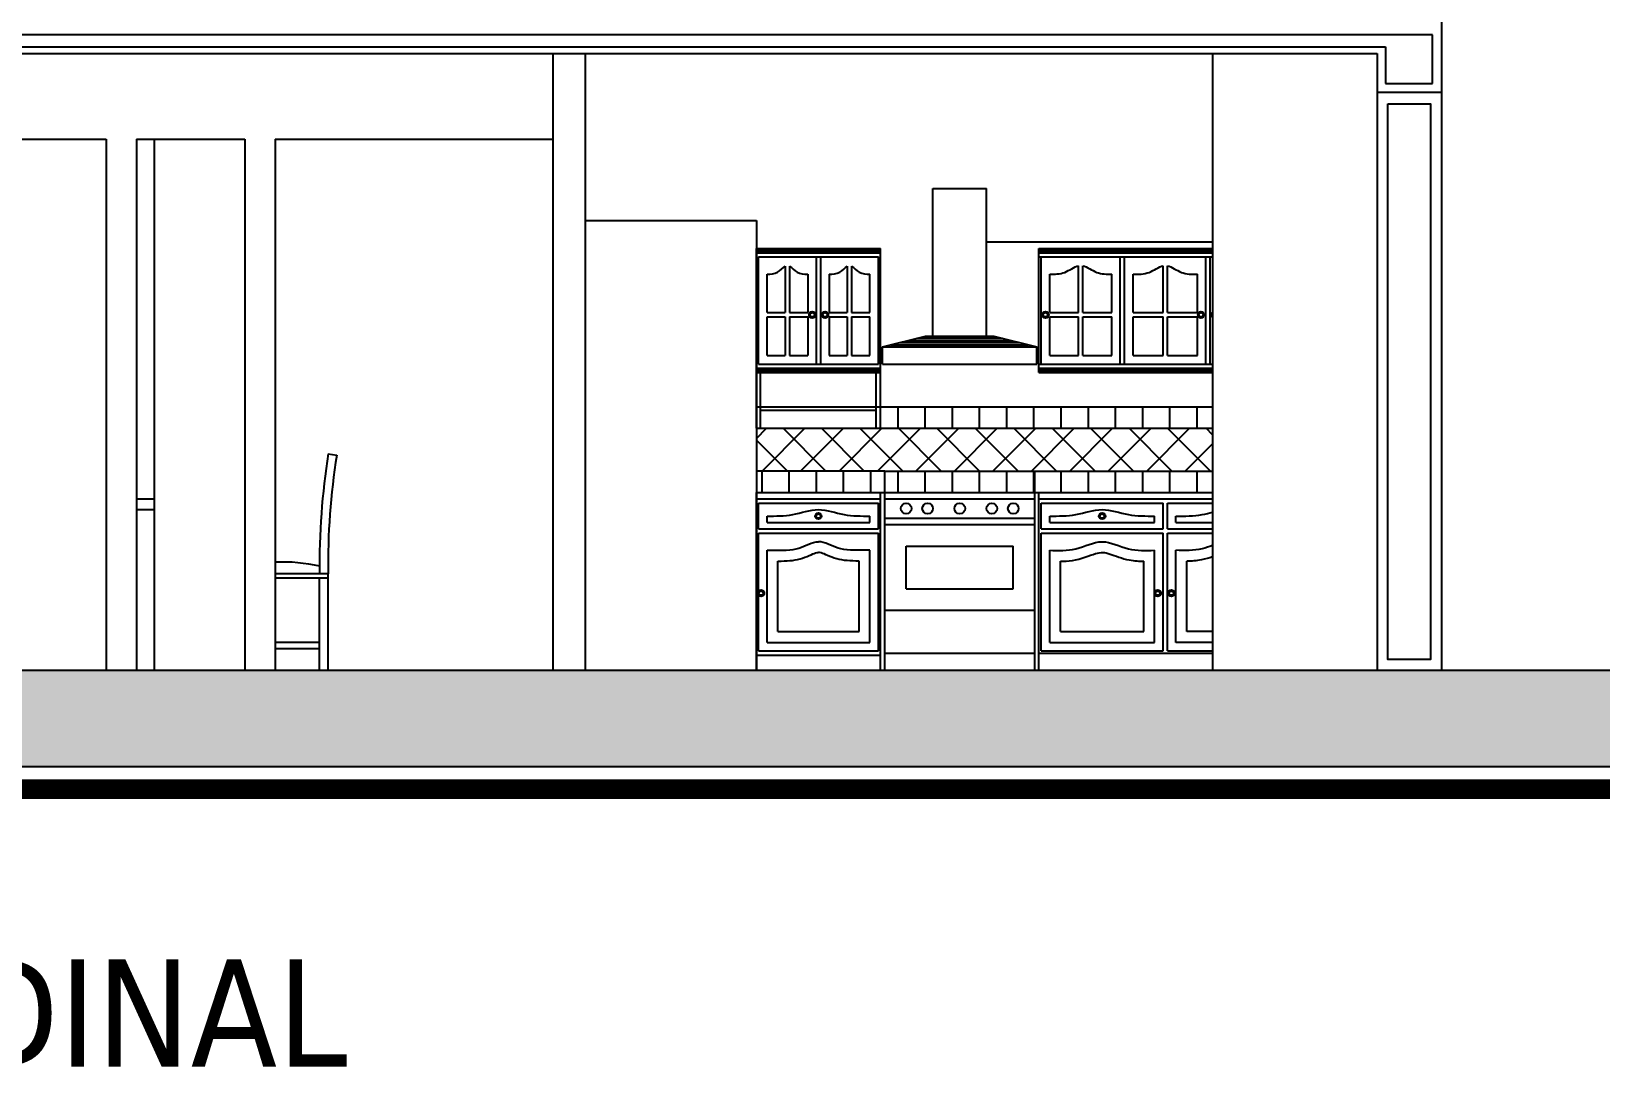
# Model space of a CAD drawing. Extents: x 152 to 700, y -120 to 84.
# Drawn here: x 167.97 to 175.3, y 53.29 to 58.14 of the extents above; entities that cross this region are included whole.
import ezdxf

# ---------------------------------------------------------------- set-up
doc = ezdxf.new("R2010")
doc.units = 0
doc.header["$LTSCALE"] = 0.03
doc.layers.get('0').update_dxf_attribs({"linetype": 'CONTINUOUS'})
for name, color, linetype in [('CALIDAD', 30, 'CONTINUOUS'), ('MUEBLES', 8, 'CONTINUOUS'), ('TITULOS', 143, 'CONTINUOUS')]:
    doc.layers.add(name, color=color, linetype=linetype)
doc.styles.add('COTAS', font='tahoma.ttf', dxfattribs={"height": 0.1})

msp = doc.modelspace()

# ---------------------------------------------------------------- hatches: boundary and pattern name
at = {"layer": 'MUEBLES', "linetype": 'Continuous'}
h = msp.add_hatch(dxfattribs=at)
h.set_pattern_fill('NET', color=256, scale=0.04, angle=45, style=0)
h.set_pattern_definition([(45, (-212.28491, 104.36815), (-0.08980256, 0.08980256), []), (135, (-212.28491, 104.36815), (-0.08980256, -0.08980256), [])])
h.paths.add_polyline_path([(172.6554, 56.0854), (173.486, 56.0854), (173.486, 56.2854), (171.3554, 56.2854), (171.3554, 56.0854), (171.9554, 56.0854)])
h = msp.add_hatch(dxfattribs=at)
h.set_pattern_fill('NET', color=256, scale=0.04, style=0)
h.set_pattern_definition([(0, (-212.28491, 104.36815), (0, 0.127), []), (90, (-212.28491, 104.36815), (-0.127, 8e-18), [])])
h.paths.add_polyline_path([(173.486, 55.9854), (173.486, 56.0854), (172.6554, 56.0854), (172.6554, 55.9854)])
h.paths.add_polyline_path([(171.9554, 56.0854), (171.9554, 55.9854), (172.6554, 55.9854), (172.6554, 56.0854)])
h.paths.add_polyline_path([(171.9554, 55.9854), (171.9554, 56.0854), (171.3554, 56.0854), (171.3554, 55.9854)])
at = {"layer": 'MUEBLES', "ltscale": 0.03}
h = msp.add_hatch(dxfattribs=at)
h.set_pattern_fill('AR-PARQ1', color=256, scale=0.00025, angle=45, style=0)
h.set_pattern_definition([(135, (-212.28491, 105.45641), (-0.107763073, 7e-18), [0.0762, -0.0762]), (135, (-212.27593, 105.46539), (-0.107763073, 7e-18), [0.0762, -0.0762]), (135, (-212.26695, 105.47437), (-0.107763073, 7e-18), [0.0762, -0.0762]), (135, (-212.25797, 105.48335), (-0.107763073, 7e-18), [0.0762, -0.0762]), (135, (-212.24899, 105.49233), (-0.107763073, 7e-18), [0.0762, -0.0762]), (135, (-212.24001, 105.50131), (-0.107763073, 7e-18), [0.0762, -0.0762]), (135, (-212.23103, 105.51029), (-0.107763073, 7e-18), [0.0762, -0.0762]), (45, (-212.338795, 105.51029), (0.107763073, -7e-18), [0.0762, -0.0762]), (45, (-212.347775, 105.51927), (0.107763073, -7e-18), [0.0762, -0.0762]), (45, (-212.356755, 105.52825), (0.107763073, -7e-18), [0.0762, -0.0762]), (45, (-212.365735, 105.53723), (0.107763073, -7e-18), [0.0762, -0.0762]), (45, (-212.374716, 105.54621), (0.107763073, -7e-18), [0.0762, -0.0762]), (45, (-212.383696, 105.55519), (0.107763073, -7e-18), [0.0762, -0.0762]), (45, (-212.392676, 105.56417), (0.107763073, -7e-18), [0.0762, -0.0762])])
h.paths.add_polyline_path([(182.2388, 54.7054), (182.2388, 55.1554), (160.0054, 55.1554), (160.0054, 55.0054), (159.7054, 55.0054), (159.7054, 54.8554), (159.4054, 54.8554), (159.4054, 54.7054)])

# ---------------------------------------------------------------- linework, layer by layer
at = {"ltscale": 0.03}
for p, q in [((174.5554, 60.8894), (174.5554, 55.1554)), ((165.7054, 58.0354), (174.2554, 58.0354)), ((170.4054, 58.0354), (170.4054, 55.1554)), ((170.5554, 58.0354), (170.5554, 55.1554)), ((173.486, 58.0354), (173.486, 55.1554)), ((174.2554, 58.0354), (174.2554, 55.1554)), ((174.2554, 57.8554), (174.5554, 57.8554)), ((167.8123, 57.6354), (168.3189, 57.6354)), ((168.3189, 57.6354), (168.3189, 55.1554)), ((168.4604, 57.6354), (168.4604, 55.1554)), ((168.4604, 57.6354), (168.967, 57.6354)), ((168.5427, 57.6354), (168.5427, 55.1554)), ((168.967, 57.6354), (168.967, 55.1554)), ((169.1084, 57.6354), (169.1084, 55.1554)), ((169.1084, 57.6354), (170.4054, 57.6354)), ((170.5554, 57.2554), (171.3554, 57.2554)), ((171.3554, 57.2554), (171.3554, 55.1554)), ((160.0054, 55.1554), (182.2388, 55.1554)), ((154.1483, 54.7054), (182.2388, 54.7054))]:
    msp.add_line(p, q, dxfattribs=at)
at = {"ltscale": 0.03, "const_width": 0.0923}
msp.add_lwpolyline([(154.1483, 54.5999), (182.2388, 54.5999)], dxfattribs=at)
at = {"layer": 'CALIDAD', "ltscale": 0.03}
for p, q in [((174.514, 58.1223), (164.5481, 58.1223)), ((174.514, 57.8954), (174.514, 58.1223)), ((165.6559, 58.0661), (174.294, 58.0661)), ((174.294, 58.0661), (174.294, 57.8954)), ((174.294, 57.8954), (174.514, 57.8954))]:
    msp.add_line(p, q, dxfattribs=at)
msp.add_lwpolyline([(174.305, 57.8005), (174.5038, 57.8005), (174.5038, 55.2057), (174.305, 55.2057)], close=True, dxfattribs=at)
at = {"layer": 'MUEBLES', "linetype": 'Continuous'}
for p, q in [((172.1804, 57.4054), (172.4304, 57.4054)), ((172.1804, 56.7154), (172.1804, 57.4054)), ((172.4304, 56.7154), (172.4304, 57.4054)), ((171.3554, 56.2854), (171.3554, 57.1254)), ((171.3554, 57.1254), (171.9354, 57.1254)), ((171.3554, 57.1154), (171.9354, 57.1154)), ((171.3554, 57.1104), (171.9354, 57.1104)), ((171.3554, 57.1054), (171.9354, 57.1054)), ((171.9354, 56.2854), (171.9354, 57.1254)), ((172.4304, 57.1554), (173.486, 57.1554)), ((172.6754, 57.1254), (173.486, 57.1254)), ((172.6754, 56.5454), (172.6754, 57.1254)), ((172.6754, 57.1154), (173.486, 57.1154)), ((172.6754, 57.1104), (173.486, 57.1104)), ((172.6754, 57.1054), (173.486, 57.1054)), ((171.3654, 56.5854), (171.3654, 57.0854)), ((171.3654, 57.0854), (171.9254, 57.0854)), ((171.4454, 57.0854), (171.6354, 57.0854)), ((171.4904, 57.0424), (171.4904, 56.8254)), ((171.5104, 57.0424), (171.5104, 56.8254)), ((171.6354, 57.0854), (171.6354, 56.5854)), ((171.6554, 57.0854), (171.6554, 56.5854)), ((171.7804, 57.0424), (171.7804, 56.8254)), ((171.8004, 57.0424), (171.8004, 56.8254)), ((171.9254, 56.5854), (171.9254, 57.0854)), ((172.6754, 57.0854), (173.0554, 57.0854)), ((172.6754, 57.0854), (173.486, 57.0854)), ((172.6854, 56.5854), (172.6854, 57.0854)), ((172.8604, 56.8254), (172.8604, 57.0443)), ((172.8804, 56.8254), (172.8804, 57.0443)), ((173.0554, 56.5854), (173.0554, 57.0854)), ((173.0554, 57.0854), (173.0754, 57.0854)), ((173.0754, 56.5854), (173.0754, 57.0854)), ((173.0754, 57.0854), (173.4554, 57.0854)), ((173.2554, 56.8254), (173.2554, 57.0443)), ((173.2754, 56.8254), (173.2754, 57.0443)), ((173.4554, 56.5854), (173.4554, 57.0854)), ((173.4554, 57.0854), (173.4754, 57.0854)), ((173.4754, 56.5854), (173.4754, 57.0854)), ((173.4754, 57.0854), (173.486, 57.0854)), ((171.4054, 56.8254), (171.4054, 57.0054)), ((171.5954, 57.0054), (171.5954, 56.8254)), ((171.6954, 57.0054), (171.6954, 56.8254)), ((171.8854, 56.8254), (171.8854, 57.0054)), ((172.7254, 56.8254), (172.7254, 57.0053)), ((173.0154, 56.8254), (173.0154, 57.0053)), ((173.1154, 56.8254), (173.1154, 57.0054)), ((173.4154, 56.8254), (173.4154, 57.0054)), ((171.4054, 56.8254), (171.4904, 56.8254)), ((171.4054, 56.6254), (171.4054, 56.8054)), ((171.4054, 56.8054), (171.4904, 56.8054)), ((171.4904, 56.8054), (171.4904, 56.6254)), ((171.5104, 56.8254), (171.5954, 56.8254)), ((171.5104, 56.8054), (171.5104, 56.6254)), ((171.5104, 56.8054), (171.5954, 56.8054)), ((171.5954, 56.8054), (171.5954, 56.6254)), ((171.6954, 56.8254), (171.7804, 56.8254)), ((171.6954, 56.8054), (171.6954, 56.6254)), ((171.6954, 56.8054), (171.7804, 56.8054)), ((171.7804, 56.8054), (171.7804, 56.6254)), ((171.8004, 56.8254), (171.8854, 56.8254)), ((171.8004, 56.8054), (171.8004, 56.6254)), ((171.8004, 56.8054), (171.8854, 56.8054)), ((171.8854, 56.6254), (171.8854, 56.8054)), ((172.7254, 56.8254), (172.8604, 56.8254)), ((172.7254, 56.6254), (172.7254, 56.8054)), ((172.7254, 56.8054), (172.8604, 56.8054)), ((172.8604, 56.6254), (172.8604, 56.8054)), ((172.8804, 56.8254), (173.0154, 56.8254)), ((172.8804, 56.6254), (172.8804, 56.8054)), ((172.8804, 56.8054), (173.0154, 56.8054)), ((173.0154, 56.6254), (173.0154, 56.8054)), ((173.1154, 56.8254), (173.2554, 56.8254)), ((173.1154, 56.6254), (173.1154, 56.8054)), ((173.1154, 56.8054), (173.2554, 56.8054)), ((173.2554, 56.6254), (173.2554, 56.8054)), ((173.2754, 56.8254), (173.4154, 56.8254)), ((173.2754, 56.6254), (173.2754, 56.8054)), ((173.2754, 56.8054), (173.4154, 56.8054)), ((173.4154, 56.6254), (173.4154, 56.8054)), ((171.9454, 56.6654), (172.1454, 56.7154)), ((171.9454, 56.6654), (172.6654, 56.6654)), ((171.9454, 56.5854), (171.9454, 56.6654)), ((171.9854, 56.6754), (172.6254, 56.6754)), ((172.0254, 56.6854), (172.5854, 56.6854)), ((172.0654, 56.6954), (172.5454, 56.6954)), ((172.1054, 56.7054), (172.5054, 56.7054)), ((172.1454, 56.7154), (172.4654, 56.7154)), ((172.4654, 56.7154), (172.6654, 56.6654)), ((172.6654, 56.5854), (172.6654, 56.6654)), ((171.3654, 56.5854), (171.9254, 56.5854)), ((171.4054, 56.6254), (171.4904, 56.6254)), ((171.5104, 56.6254), (171.5954, 56.6254)), ((171.6954, 56.6254), (171.7804, 56.6254)), ((171.8004, 56.6254), (171.8854, 56.6254)), ((171.9454, 56.5854), (172.6654, 56.5854)), ((172.6754, 56.5854), (173.486, 56.5854)), ((172.7254, 56.6254), (172.8604, 56.6254)), ((172.8804, 56.6254), (173.0154, 56.6254)), ((173.1154, 56.6254), (173.2554, 56.6254)), ((173.2754, 56.6254), (173.4154, 56.6254)), ((171.3554, 56.5654), (171.9354, 56.5654)), ((171.3554, 56.5604), (171.9354, 56.5604)), ((171.3554, 56.5554), (171.9354, 56.5554)), ((171.3554, 56.5454), (171.9354, 56.5454)), ((171.3754, 56.2854), (171.3754, 56.5454)), ((171.9154, 56.2854), (171.9154, 56.5454)), ((172.6754, 56.5654), (173.486, 56.5654)), ((172.6754, 56.5604), (173.486, 56.5604)), ((172.6754, 56.5554), (173.486, 56.5554)), ((172.6754, 56.5454), (173.486, 56.5454)), ((171.3554, 56.3854), (173.486, 56.3854)), ((171.3754, 56.3854), (171.9154, 56.3854)), ((171.3754, 56.3704), (171.9154, 56.3704)), ((172.0171, 56.2854), (172.0171, 56.3854)), ((172.1441, 56.2854), (172.1441, 56.3854)), ((172.2711, 56.2854), (172.2711, 56.3854)), ((172.3981, 56.2854), (172.3981, 56.3854)), ((172.5251, 56.2854), (172.5251, 56.3854)), ((172.6521, 56.2854), (172.6521, 56.3854)), ((172.7791, 56.2854), (172.7791, 56.3854)), ((172.9061, 56.2854), (172.9061, 56.3854)), ((173.0331, 56.2854), (173.0331, 56.3854)), ((173.1601, 56.2854), (173.1601, 56.3854)), ((173.2871, 56.2854), (173.2871, 56.3854)), ((173.4141, 56.2854), (173.4141, 56.3854)), ((171.3554, 56.2854), (171.9354, 56.2854)), ((171.3554, 56.2854), (173.486, 56.2854)), ((169.356, 56.1666), (169.3955, 56.1603)), ((171.9554, 56.0854), (171.3554, 56.0854)), ((171.9554, 56.0854), (172.6554, 56.0854)), ((171.9554, 55.1554), (171.9554, 56.0854)), ((171.9554, 56.0854), (172.6554, 56.0854)), ((172.6554, 55.1554), (172.6554, 56.0854)), ((172.6554, 56.0854), (173.486, 56.0854)), ((168.4604, 55.9554), (168.5427, 55.9554)), ((171.3554, 55.9854), (171.9554, 55.9854)), ((171.3554, 55.1554), (171.3554, 55.9854)), ((171.3554, 55.9554), (171.9354, 55.9554)), ((171.3654, 55.8154), (171.3654, 55.9354)), ((171.3654, 55.9354), (171.9254, 55.9354)), ((171.9254, 55.8154), (171.9254, 55.9354)), ((171.9354, 55.1554), (171.9354, 55.9854)), ((171.9554, 55.9854), (172.6554, 55.9854)), ((171.9554, 55.9554), (172.6554, 55.9554)), ((172.6554, 55.9854), (173.486, 55.9854)), ((172.6754, 55.1554), (172.6754, 55.9854)), ((172.6754, 55.9554), (173.486, 55.9554)), ((172.6854, 55.8154), (172.6854, 55.9354)), ((172.6854, 55.9354), (173.2554, 55.9354)), ((173.2554, 55.8154), (173.2554, 55.9354)), ((173.2754, 55.9354), (173.486, 55.9354)), ((173.2754, 55.8154), (173.2754, 55.9354)), ((168.4604, 55.9054), (168.5427, 55.9054)), ((171.4054, 55.8454), (171.4054, 55.8754)), ((171.8854, 55.8454), (171.8854, 55.8754)), ((171.9554, 55.8654), (172.6554, 55.8654)), ((172.7254, 55.8454), (172.7254, 55.8754)), ((173.2154, 55.8454), (173.2154, 55.8754)), ((173.3154, 55.8454), (173.3154, 55.8754)), ((171.3654, 55.8154), (171.9254, 55.8154)), ((171.3654, 55.7954), (171.9254, 55.7954)), ((171.3654, 55.2454), (171.3654, 55.7954)), ((171.4054, 55.8454), (171.8854, 55.8454)), ((171.9254, 55.2454), (171.9254, 55.7954)), ((171.9554, 55.8354), (172.6554, 55.8354)), ((172.6854, 55.8154), (173.2554, 55.8154)), ((172.6854, 55.2454), (172.6854, 55.7954)), ((172.6854, 55.7954), (173.2554, 55.7954)), ((172.7254, 55.8454), (173.2154, 55.8454)), ((173.2554, 55.2454), (173.2554, 55.7954)), ((173.2754, 55.8154), (173.486, 55.8154)), ((173.2754, 55.7954), (173.486, 55.7954)), ((173.2754, 55.2454), (173.2754, 55.7954)), ((173.3154, 55.8454), (173.486, 55.8454)), ((171.4054, 55.2854), (171.4054, 55.7154)), ((171.8854, 55.2854), (171.8854, 55.7154)), ((172.0554, 55.7354), (172.5554, 55.7354)), ((172.0554, 55.5354), (172.0554, 55.7354)), ((172.5554, 55.5354), (172.5554, 55.7354)), ((172.7254, 55.2854), (172.7254, 55.7154)), ((173.2154, 55.2854), (173.2154, 55.7154)), ((173.3154, 55.2854), (173.3154, 55.7154)), ((171.4554, 55.3354), (171.4554, 55.6651)), ((171.8354, 55.3354), (171.8354, 55.6651)), ((172.7754, 55.3354), (172.7754, 55.6643)), ((173.1654, 55.3354), (173.1654, 55.6643)), ((173.3654, 55.3354), (173.3654, 55.6643)), ((169.3554, 55.6054), (169.1084, 55.6054)), ((169.3554, 55.5854), (169.1084, 55.5854)), ((169.3154, 55.1554), (169.3154, 55.5854)), ((169.3554, 55.1554), (169.3554, 55.6054)), ((172.0554, 55.5354), (172.5554, 55.5354)), ((171.9554, 55.4354), (172.6554, 55.4354)), ((171.4554, 55.3354), (171.8354, 55.3354)), ((172.7754, 55.3354), (173.1654, 55.3354)), ((173.486, 55.3354), (173.3654, 55.3354)), ((169.3154, 55.2854), (169.1084, 55.2854)), ((171.4054, 55.2854), (171.8854, 55.2854)), ((172.7254, 55.2854), (173.2154, 55.2854)), ((173.486, 55.2854), (173.3154, 55.2854)), ((169.3154, 55.2554), (169.1084, 55.2554)), ((171.3554, 55.2254), (171.9354, 55.2254)), ((171.3654, 55.2454), (171.9254, 55.2454)), ((171.9554, 55.2354), (172.6554, 55.2354)), ((172.6754, 55.2354), (173.486, 55.2354)), ((172.6854, 55.2454), (173.2554, 55.2454)), ((173.2754, 55.2454), (173.486, 55.2454))]:
    msp.add_line(p, q, dxfattribs=at)
for centre, radius in [((171.6164, 56.8152), 0.015), ((171.6164, 56.8152), 0.01), ((171.6763, 56.8152), 0.015), ((171.6763, 56.8152), 0.01), ((172.7058, 56.8152), 0.015), ((172.7058, 56.8152), 0.01), ((173.4321, 56.8152), 0.015), ((173.4321, 56.8152), 0.01), ((172.0554, 55.9104), 0.025), ((172.1554, 55.9104), 0.025), ((172.3054, 55.9104), 0.025), ((172.4554, 55.9104), 0.025), ((172.5554, 55.9104), 0.025), ((171.6451, 55.8754), 0.015), ((171.6451, 55.8754), 0.01), ((172.9704, 55.8754), 0.015), ((172.9704, 55.8754), 0.01), ((171.3775, 55.5151), 0.015), ((171.3775, 55.5151), 0.01), ((173.2301, 55.5151), 0.015), ((173.2301, 55.5151), 0.01), ((173.294, 55.5151), 0.015), ((173.294, 55.5151), 0.01)]:
    msp.add_circle(centre, radius, dxfattribs=at)
for centre, radius, start, end in [((173.4951, 56.8152), 0.015, 127.52126, 232.47874), ((173.4951, 56.8152), 0.01, 156.00539, 203.99461), ((172.6412, 55.6463), 3.3261, 171.00103, 180.70834), ((172.6412, 55.6463), 3.2861, 171.00103, 180.71264), ((169.1376, 54.8474), 0.8133, 77.26939, 92.05517)]:
    msp.add_arc(centre, radius, start, end, dxfattribs=at)
for points, knots in [([(171.4054, 57.0054), (171.4226, 57.0053), (171.4542, 57.005), (171.4793, 57.0362), (171.4904, 57.0424)], [0, 0, 0, 0, 0.05027967, 0.09270522, 0.09270522, 0.09270522, 0.09270522]), ([(171.5104, 57.0424), (171.5216, 57.0362), (171.5467, 57.005), (171.5783, 57.0053), (171.5954, 57.0054)], [0.11817063, 0.11817063, 0.11817063, 0.11817063, 0.16059617, 0.21087584, 0.21087584, 0.21087584, 0.21087584]), ([(171.6954, 57.0054), (171.7126, 57.0053), (171.7442, 57.005), (171.7693, 57.0362), (171.7804, 57.0424)], [0, 0, 0, 0, 0.05027967, 0.09270522, 0.09270522, 0.09270522, 0.09270522]), ([(171.8004, 57.0424), (171.8116, 57.0362), (171.8367, 57.005), (171.8683, 57.0053), (171.8854, 57.0054)], [0.11817063, 0.11817063, 0.11817063, 0.11817063, 0.16059617, 0.21087584, 0.21087584, 0.21087584, 0.21087584]), ([(172.7254, 57.0053), (172.7492, 57.0048), (172.7966, 57.0048), (172.8393, 57.0397), (172.8604, 57.0443)], [0.0049412, 0.0049412, 0.0049412, 0.0049412, 0.0754373, 0.1458417, 0.1458417, 0.1458417, 0.1458417]), ([(172.8804, 57.0443), (172.9016, 57.0397), (172.9443, 57.0048), (172.9917, 57.0048), (173.0154, 57.0053)], [0.1680288, 0.1680288, 0.1680288, 0.1680288, 0.2384332, 0.3089293, 0.3089293, 0.3089293, 0.3089293]), ([(173.1154, 57.0054), (173.1409, 57.0048), (173.1901, 57.0036), (173.2343, 57.0397), (173.2554, 57.0443)], [0, 0, 0, 0, 0.0754373, 0.1458417, 0.1458417, 0.1458417, 0.1458417]), ([(173.2754, 57.0443), (173.2966, 57.0397), (173.3408, 57.0036), (173.39, 57.0048), (173.4154, 57.0054)], [0.1680288, 0.1680288, 0.1680288, 0.1680288, 0.2384332, 0.3138705, 0.3138705, 0.3138705, 0.3138705]), ([(173.3154, 55.8754), (173.3564, 55.8752), (173.4137, 55.8748), (173.47, 55.8895), (173.486, 55.8935)], [0, 0, 0, 0, 0.1226973, 0.1713854, 0.1713854, 0.1713854, 0.1713854]), ([(171.4054, 55.7154), (171.4821, 55.7149), (171.5509, 55.7139), (171.6153, 55.7558), (171.6454, 55.7554), (171.6454, 55.7554)], [0, 0, 0, 0, 0.1091116, 0.2051383, 0.2051383, 0.2051383, 0.2051383, 0.2051383]), ([(171.4554, 55.6651), (171.4979, 55.6652), (171.5285, 55.6667), (171.5916, 55.6844), (171.6172, 55.6987), (171.6383, 55.705), (171.6424, 55.7055), (171.6448, 55.7054)], [0.0266261, 0.0266261, 0.0266261, 0.0266261, 0.1015496, 0.1015496, 0.1760631, 0.1760631, 0.2051383, 0.2051383, 0.2051383, 0.2051383]), ([(171.8854, 55.7154), (171.8088, 55.7149), (171.74, 55.7139), (171.6756, 55.7558), (171.6454, 55.7554), (171.6454, 55.7554)], [0, 0, 0, 0, 0.1091116, 0.2051383, 0.2051383, 0.2051383, 0.2051383, 0.2051383]), ([(171.8354, 55.6651), (171.793, 55.6652), (171.7624, 55.6667), (171.6993, 55.6844), (171.6737, 55.6987), (171.6526, 55.705), (171.6485, 55.7055), (171.6461, 55.7054)], [0.0266261, 0.0266261, 0.0266261, 0.0266261, 0.1015496, 0.1015496, 0.1760631, 0.1760631, 0.2051383, 0.2051383, 0.2051383, 0.2051383]), ([(172.7754, 55.6643), (172.7935, 55.6645), (172.8122, 55.6655), (172.8719, 55.6743), (172.9114, 55.6916), (172.9665, 55.7079), (172.9793, 55.7071), (173.032, 55.6901), (173.0634, 55.6767), (173.1207, 55.6659), (173.1436, 55.6645), (173.1654, 55.6643)], [0.0492884, 0.0492884, 0.0492884, 0.0492884, 0.0987429, 0.0987429, 0.2018437, 0.2018437, 0.3049445, 0.3049445, 0.3899586, 0.3899586, 0.449837, 0.449837, 0.449837, 0.449837]), ([(173.486, 55.738), (173.4701, 55.7323), (173.4143, 55.7118), (173.3566, 55.7139), (173.3154, 55.7154)], [0.3271026, 0.3271026, 0.3271026, 0.3271026, 0.3764324, 0.4991324, 0.4991324, 0.4991324, 0.4991324]), ([(173.486, 55.685), (173.4698, 55.6794), (173.4522, 55.6738), (173.4102, 55.6659), (173.3873, 55.6645), (173.3654, 55.6643)], [0.3436261, 0.3436261, 0.3436261, 0.3436261, 0.3899586, 0.3899586, 0.449837, 0.449837, 0.449837, 0.449837])]:
    msp.add_open_spline(points, degree=3, knots=knots, dxfattribs=at)
for points in [[(171.4054, 55.8754), (171.5254, 55.8825), (171.6454, 55.9054), (171.7654, 55.8825), (171.8854, 55.8754)], [(172.7254, 55.8754), (172.8479, 55.8824), (172.9704, 55.9054), (173.0929, 55.8824), (173.2154, 55.8754)], [(172.7254, 55.7154), (172.8479, 55.7224), (172.9704, 55.7554), (173.0929, 55.7224), (173.2154, 55.7154)]]:
    msp.add_spline(points, degree=3, dxfattribs=at)

# ---------------------------------------------------------------- texts
at = {"layer": 'TITULOS', "ltscale": 0.03, "style": 'COTAS'}
msp.add_text('CORTE LONGITUDINAL', height=0.5, dxfattribs=at).set_placement((162.7808, 53.3044))

doc.saveas('drawing.dxf')
